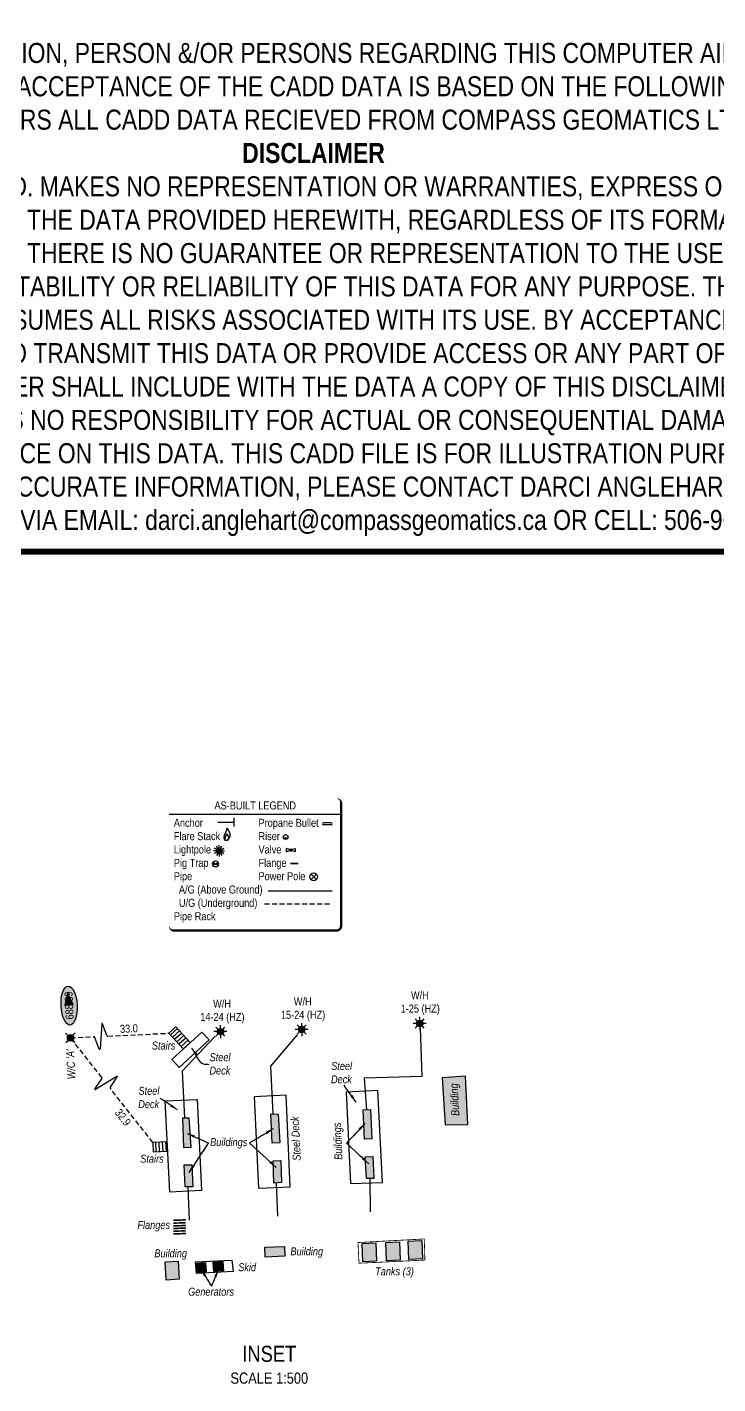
# Model space of a CAD drawing. Extents: x 354637 to 358761, y 6098179 to 6099941.
# Drawn here: x 356637 to 357500, y 6098246 to 6099941 of the extents above; entities that cross this region are included whole.
import ezdxf
from ezdxf.enums import TextEntityAlignment as Align

# ---------------------------------------------------------------- set-up
doc = ezdxf.new("R2010")
doc.units = 0
doc.header["$LTSCALE"] = 5
for name, pattern in [('foc-TIELINE', [1.875, 1.25, -0.625]), ('POWERLINE5', [7.8, 2.4, -0.6, 0.6, -0.6, 0.6, -0.6, 2.4]), ('UG_PIPE', [1.875, 1.25, -0.625])]:
    doc.linetypes.add(name, pattern=pattern)
for name, color, linetype, true_color in [('AS-PIPE-AG', 7, 'Continuous', 0x7d00fa), ('AS-STRUCTURE-H', 7, 'Continuous', 0xa8a8a8), ('AS-STRUCTURE-T', 7, 'Continuous', 0x454545)]:
    doc.layers.add(name, color=color, linetype=linetype, true_color=true_color)
for name, color, linetype in [('AS-PIPE-UG', 44, 'UG_PIPE'), ('AS-POWER-EXISTING', 72, 'POWERLINE5'), ('AS-SYMBOL', 7, 'Continuous'), ('CG-NOTES', 7, 'Continuous'), ('DETAIL-T', 7, 'Continuous'), ('L-MON', 1, 'Continuous'), ('P-ELEVATION', 7, 'Continuous'), ('P-TXT', 4, 'Continuous'), ('T-TIE', 201, 'foc-TIELINE')]:
    doc.layers.add(name, color=color, linetype=linetype)
doc.layers.add('AS-STRUCTURE', color=7, linetype='Continuous', lineweight=30, true_color=0x595959)
doc.layers.add('C-WS-T', color=13, linetype='Continuous', lineweight=9)
doc.layers.add('T-TIE-T', color=201, linetype='Continuous', lineweight=18)
doc.layers.add('DISCLAIMER', color=7, linetype='Continuous', plot=False)
doc.styles.add('80', font='ARIALN.TTF', dxfattribs={"height": 10})
doc.styles.add('80CG', font='ARIALN.TTF', dxfattribs={"height": 10})
doc.styles.add('80L', font='ARIALN.TTF', dxfattribs={"height": 10})
doc.dimstyles.new('Compass 5 000', dxfattribs={"dimscale": 5, "dimtxt": 9, "dimasz": 2, "dimexe": 0.2, "dimexo": 0.0625, "dimgap": 0.5, "dimtad": 0, "dimtih": 1, "dimtoh": 1, "dimzin": 0, "dimdsep": 46, "dimtxsty": '80CG', "dimcen": 0.1, "dimse1": 1, "dimse2": 1, "dimclrd": 256, "dimclrt": 256, "dimaunit": 1, "dimadec": 4, "dimazin": 0, "dimtfac": 0.06, "dimtofl": 0, "dimtmove": 0, "dimatfit": 1, "dimfxl": 0.2, "dimtolj": 1, "dimtzin": 0, "dimlwd": -1, "dimarcsym": 0})

# ---------------------------------------------------------------- blocks, each defined once
blk = doc.blocks.new('as-built legend')
h = blk.add_hatch(color=13)
h.dxf.hatch_style = 1
edge = h.paths.add_edge_path()
edge.add_arc((-47.7, -0.3), 3.41, 0, 360)
blk.add_hatch(color=13).paths.add_polyline_path([(38.3, 16.1), (32.5, 16.1, 0.774597)])
at = {"layer": 'AS-SYMBOL'}
h = blk.add_hatch(color=13, dxfattribs=at)
h.dxf.hatch_style = 1
h.paths.add_polyline_path([(-52.7, -16.7, 1), (-54.9, -16.7, 1)])
h = blk.add_hatch(color=13, dxfattribs=at)
h.dxf.hatch_style = 1
h.paths.add_polyline_path([(-51.7, -16.7, 1), (-49.4, -16.7, 1)])
at = {"color": 1}
blk.add_line((-110.3, 45.3), (104.8, 45.3), dxfattribs=at)
at = {"color": 13}
for p, q in [((92.3, 34.7), (82.7, 34.7)), ((92.3, 32.3), (82.7, 32.3)), ((-51.4, 1.9), (-53.7, 3.1)), ((-49.8, 3.4), (-51.1, 5.7)), ((-47.7, 4), (-47.7, 6.6)), ((-45.5, 3.4), (-44.2, 5.7)), ((-44, 1.9), (-41.7, 3.1)), ((32.5, 16.1), (38.3, 16.1)), ((36.2, 2.8), (36.2, -1.6)), ((40.3, 1.2), (36.2, 2.8)), ((43.1, 1.2), (47.2, 2.8)), ((47.2, 2.8), (47.2, -1.6)), ((-52, -0.3), (-54.6, -0.3)), ((-51.4, -2.5), (-53.7, -3.8)), ((-49.8, -4), (-51.1, -6.3)), ((-47.7, -4.6), (-47.7, -7.2)), ((-45.5, -4), (-44.2, -6.3)), ((-44, -2.5), (-41.7, -3.8)), ((-43.4, -0.3), (-40.8, -0.3)), ((36.2, -1.6), (40.3, 0)), ((47.2, -1.6), (43.1, 0))]:
    blk.add_line(p, q, dxfattribs=at)
at = {"color": 1, "flags": 128}
blk.add_lwpolyline([(-104.3, -99.9, 3, 3, 0), (98.8, -99.9, 3, 3, 0.414214), (104.8, -93.9, 3, 3, 0), (104.8, 59.3, 3, 0, 0.414214), (98.8, 65.3, 0, 0, 0), (-104.3, 65.3, 0, 0, 0.414214), (-110.3, 59.3, 0, 0, 0), (-110.3, -93.9, 0, 3, 0.414214)], format="xyseb", close=True, dxfattribs=at)
at = {"color": 13, "flags": 128}
for points in [[(-37.6, 12.7), (-37.8, 12.6), (-38, 12.5), (-38.2, 12.4), (-38.5, 12.4), (-38.7, 12.4), (-38.9, 12.3), (-39.1, 12.4), (-39.4, 12.4), (-39.6, 12.4), (-39.8, 12.5), (-39.9, 12.6), (-40.1, 12.7), (-40.3, 12.9), (-40.4, 13.1), (-40.6, 13.3), (-40.7, 13.5), (-40.8, 13.7), (-41, 14), (-41.1, 14.3), (-41.2, 14.6), (-41.3, 15), (-41.3, 15.4), (-41.4, 15.8), (-41.4, 16.2), (-41.4, 16.6), (-41.3, 17.1), (-41.3, 17.6), (-41.2, 18.1), (-41.1, 18.6), (-40.9, 19.1), (-40.8, 19.6), (-40.6, 20), (-40.5, 20.4), (-40.3, 20.8), (-40.2, 21.2), (-40, 21.6), (-39.8, 22), (-39.6, 22.3), (-39.5, 22.7), (-39.3, 23), (-39.1, 23.4), (-39, 23.8), (-38.8, 24.1), (-38.6, 24.5), (-38.5, 24.9), (-38.4, 25.3), (-38.2, 25.7), (-38.1, 26.1), (-38.1, 26.4), (-38, 26.8), (-38, 27.1), (-37.9, 27.4), (-37.9, 27.7), (-37.9, 27.8), (-37.8, 28), (-37.8, 28), (-37.7, 28), (-37.6, 27.9), (-37.5, 27.7), (-37.3, 27.5), (-37.2, 27.3), (-37.1, 27), (-36.9, 26.7), (-36.8, 26.5), (-36.7, 26.2), (-36.6, 25.9), (-36.5, 25.7), (-36.3, 25.4), (-36.2, 25.2), (-36.1, 25), (-36, 24.7), (-35.8, 24.4), (-35.7, 24.2), (-35.5, 23.9), (-35.4, 23.6), (-35.2, 23.3), (-35.1, 23), (-34.9, 22.8), (-34.8, 22.5), (-34.7, 22.2), (-34.6, 22), (-34.4, 21.8), (-34.4, 21.5), (-34.3, 21.3), (-34.2, 21.1), (-34.2, 20.9), (-34.1, 20.7), (-34.1, 20.5), (-34.1, 20.3), (-34.1, 20.1), (-34.1, 19.9), (-34.2, 19.7), (-34.2, 19.5), (-34.2, 19.3), (-34.2, 19.1), (-34.3, 18.9), (-34.3, 18.6), (-34.3, 18.4), (-34.3, 18.2), (-34.4, 17.9), (-34.4, 17.7), (-34.4, 17.4), (-34.5, 17.2), (-34.5, 17), (-34.6, 16.7), (-34.7, 16.5), (-34.8, 16.3), (-35, 16.1), (-35.1, 15.8), (-35.2, 15.6), (-35.4, 15.4), (-35.5, 15.2), (-35.6, 15.1), (-35.7, 14.9), (-35.9, 14.7), (-36, 14.5), (-36.1, 14.4), (-36.2, 14.2), (-36.3, 14.1), (-36.4, 13.9), (-36.5, 13.7), (-36.7, 13.6), (-36.8, 13.4), (-36.9, 13.2), (-37.1, 13.1), (-37.2, 12.9), (-37.4, 12.8)], [(-38, 12.5), (-38.2, 12.5), (-38.3, 12.4), (-38.4, 12.4), (-38.5, 12.4), (-38.7, 12.4), (-38.8, 12.4), (-38.9, 12.4), (-39, 12.4), (-39.2, 12.4), (-39.3, 12.4), (-39.4, 12.5), (-39.5, 12.6), (-39.5, 12.7), (-39.6, 12.8), (-39.7, 12.9), (-39.8, 13), (-39.9, 13.1), (-39.9, 13.3), (-40, 13.4), (-40.1, 13.6), (-40.1, 13.8), (-40.1, 14), (-40.2, 14.3), (-40.2, 14.5), (-40.2, 14.8), (-40.1, 15), (-40.1, 15.3), (-40, 15.6), (-40, 15.9), (-39.9, 16.1), (-39.8, 16.4), (-39.8, 16.7), (-39.7, 16.9), (-39.6, 17.1), (-39.5, 17.3), (-39.4, 17.5), (-39.3, 17.7), (-39.2, 17.9), (-39.1, 18.1), (-39, 18.3), (-38.9, 18.5), (-38.8, 18.7), (-38.7, 19), (-38.6, 19.2), (-38.5, 19.4), (-38.5, 19.6), (-38.4, 19.8), (-38.4, 20), (-38.3, 20.2), (-38.3, 20.4), (-38.3, 20.6), (-38.2, 20.8), (-38.2, 20.9), (-38.2, 21), (-38.2, 21.1), (-38.1, 21.1), (-38.1, 21.1), (-38, 21.1), (-38, 21), (-37.9, 20.9), (-37.8, 20.7), (-37.8, 20.6), (-37.7, 20.4), (-37.6, 20.3), (-37.5, 20.1), (-37.5, 20), (-37.4, 19.8), (-37.3, 19.7), (-37.3, 19.6), (-37.2, 19.4), (-37.1, 19.3), (-37.1, 19.1), (-37, 19), (-36.9, 18.8), (-36.8, 18.7), (-36.7, 18.5), (-36.6, 18.3), (-36.6, 18.2), (-36.5, 18), (-36.4, 17.9), (-36.3, 17.8), (-36.3, 17.6), (-36.2, 17.5), (-36.2, 17.4), (-36.2, 17.3), (-36.1, 17.1), (-36.1, 17), (-36.1, 16.9), (-36.1, 16.8), (-36.1, 16.7), (-36.1, 16.6), (-36.1, 16.5), (-36.1, 16.4), (-36.2, 16.2), (-36.2, 16.1), (-36.2, 16), (-36.2, 15.9), (-36.2, 15.7), (-36.2, 15.6), (-36.2, 15.5), (-36.2, 15.3), (-36.3, 15.2), (-36.3, 15.1), (-36.3, 14.9), (-36.4, 14.8), (-36.4, 14.7), (-36.5, 14.6), (-36.6, 14.4), (-36.7, 14.3), (-36.7, 14.2), (-36.8, 14.1), (-36.9, 14), (-36.9, 13.9), (-37, 13.8), (-37.1, 13.7), (-37.1, 13.6), (-37.2, 13.5), (-37.3, 13.4), (-37.3, 13.3), (-37.4, 13.2), (-37.5, 13.1), (-37.5, 13), (-37.6, 12.9), (-37.7, 12.9), (-37.8, 12.8), (-37.8, 12.7), (-37.9, 12.6)]]:
    blk.add_lwpolyline(points, close=True, dxfattribs=at)
at = {"color": 13, "const_width": 2, "flags": 128}
blk.add_lwpolyline([(41.3, -16.2), (46.3, -16.2), (51.3, -16.2)], dxfattribs=at)
at = {"color": 13}
for centre, radius in [((35.4, 16.9), 3), ((-47.7, -0.3), 3.41), ((41.7, 0.6), 1.56), ((41.7, 0.6), 0.55)]:
    blk.add_circle(centre, radius, dxfattribs=at)
for centre, start, end in [((82.7, 33.5), 90, 270), ((92.3, 33.5), 270, 90)]:
    blk.add_arc(centre, 1.2, start, end, dxfattribs=at)
at = {"layer": 'AS-PIPE-AG', "flags": 128}
blk.add_lwpolyline([(13.4, -50.2), (93.4, -50.2)], dxfattribs=at)
at = {"layer": 'AS-PIPE-UG', "flags": 128}
blk.add_lwpolyline([(9, -66.5), (93.3, -66.5)], dxfattribs=at)
at = {"layer": 'AS-POWER-EXISTING', "linetype": 'Continuous'}
for p, q in [((74, -36.2), (67.1, -29.5)), ((67.1, -36.2), (74, -29.5))]:
    blk.add_line(p, q, dxfattribs=at)
blk.add_circle((70.5, -32.8), 4.8, dxfattribs=at)
at = {"layer": 'AS-SYMBOL', "color": 72}
blk.add_line((-28.9, 29.9), (-28.9, 40.9), dxfattribs=at)
at = {"layer": 'AS-SYMBOL', "color": 72, "flags": 128}
blk.add_lwpolyline([(-49.5, 35.4), (-28.9, 35.4)], dxfattribs=at)
at = {"layer": 'AS-SYMBOL', "color": 13}
for centre, radius in [((-52.2, -16.7), 3.75), ((-53.8, -16.7), 1.12), ((-50.5, -16.7), 1.12)]:
    blk.add_circle(centre, radius, dxfattribs=at)
at = {"insert": (-60.3, 61.4), "char_height": 10, "attachment_point": 1, "style": '80L'}
blk.add_mtext_dynamic_manual_height_columns('\\pi6.80782;AS-BUILT LEGEND', width=114.83, gutter_width=45, heights=[0], dxfattribs=at)
at = {"layer": 'CG-NOTES', "char_height": 10, "attachment_point": 1, "style": '80L'}
for s, insert, width in [('Anchor\\PFlare Stack\\PLightpole\\PPig Trap\\PPipe\\P  A/G (Above Ground)\\P  U/G (Underground)\\PPipe Rack', (-104.3, 39.7), 110.209), ('Propane Bullet\\PRiser\\PValve\\PFlange\\PPower Pole', (1.5, 39.7), 85.182)]:
    blk.add_mtext(s, dxfattribs=dict(at, insert=insert, width=width))
blk = doc.blocks.new('GAS')
h = blk.add_hatch(color=255)
h.dxf.hatch_style = 1
edge = h.paths.add_edge_path()
edge.add_arc((0, 0), 0.9, 0, 360)
for p, q in [((-0.81, 0), (-1.62, 0)), ((-0.57, 0.57), (-1.14, 1.14)), ((0, 0.81), (0, 1.62)), ((0.57, 0.57), (1.14, 1.14)), ((1.62, 0), (0.81, 0)), ((-0.57, -0.57), (-1.14, -1.14)), ((0, -0.81), (0, -1.62)), ((1.14, -1.14), (0.57, -0.57))]:
    blk.add_line(p, q)
blk.add_circle((0, 0), 0.8)
blk = doc.blocks.new('WC')
at = {"layer": 'L-MON'}
h = blk.add_hatch(color=255, dxfattribs=at)
h.dxf.hatch_style = 1
edge = h.paths.add_edge_path()
edge.add_arc((0, 0), 0.9, 0, 360)
at = {"layer": 'L-MON', "color": 240, "flags": 128}
for points in [[(-0.62, 0.5), (-1.23, 1.12)], [(0.52, 0.61), (1.13, 1.21)], [(-1.18, -1.18), (-0.56, -0.57)], [(1.16, -1.18), (0.56, -0.57)]]:
    blk.add_lwpolyline(points, dxfattribs=at)
at = {"layer": 'L-MON', "color": 240}
for radius in [0.8, 0.373]:
    blk.add_circle((0, 0), radius, dxfattribs=at)
blk = doc.blocks.new('Linebrk')
blk.add_lwpolyline([(0, 0.00175, -0.346152), (-0.00019, 0.0015), (-0.00314, 0.00055, 0.772575), (-0.00312, 0.00036), (0.00312, -0.00036, -0.772575), (0.00314, -0.00055), (0.00019, -0.0015, 0.346152), (0, -0.00175)], format="xyb")
blk = doc.blocks.new('*U389')
at = {"layer": 'P-ELEVATION'}
h = blk.add_hatch(color=111, dxfattribs=at)
h.dxf.hatch_style = 1
edge = h.paths.add_edge_path()
edge.add_ellipse((0, 0), major_axis=(-24.4, 0), ratio=0.410256, start_angle=0, end_angle=360)
at = {"layer": 'P-ELEVATION', "color": 7, "flags": 128}
blk.add_lwpolyline([(0, 0, 12.5, 0, 0), (17.8, 1.3, 0, 0, 0)], format="xyseb", dxfattribs=at)
at = {"layer": 'P-ELEVATION', "color": 7}
blk.add_ellipse((0, 0), major_axis=(-24.4, 0), ratio=0.410256, dxfattribs=at)
at = {"layer": 'P-ELEVATION', "style": '80'}
blk.add_attdef('ELEVATION', text='', height=10, dxfattribs=at).set_placement((0, 0), align=Align.MIDDLE_CENTER)
blk = doc.blocks.new('Disclaimer_Legal')
at = {"layer": 'DISCLAIMER', "color": 254, "flags": 128}
blk.add_lwpolyline([(-3612.9, -1104.6, 37.5, 37.5, 0), (4096.1, -1104.6, 37.5, 37.5, 0.414214), (4171.1, -1029.6, 37.5, 37.5, 0), (4171.1, 2078.7, 37.5, 0, 0.414214), (4096.1, 2153.7, 0, 0, 0), (-3612.9, 2153.7, 0, 0, 0.414214), (-3687.9, 2078.7, 0, 0, 0), (-3687.9, -1029.6, 0, 37.5, 0.414214)], format="xyseb", close=True, dxfattribs=at)
at = {"layer": 'DISCLAIMER', "color": 254, "insert": (241.6, 533.9), "char_height": 125, "width": 7717.568, "attachment_point": 5, "style": '80'}
blk.add_mtext('NOTICE TO THE CORPORATION, PERSON &/OR PERSONS REGARDING THIS COMPUTER AIDED DESIGN AND DRAFTING (CADD) FILES. ACCEPTANCE OF THE CADD DATA IS BASED ON THE FOLLOWING DISCLAIMER WHICH COVERS ALL CADD DATA RECIEVED FROM COMPASS GEOMATICS LTD.\\P{\\fArial Narrow|b1|i0|c0|p34;DISCLAIMER}\\PCOMPASS GEOMATICS LTD. MAKES NO REPRESENTATION OR WARRANTIES, EXPRESS OR IMPLIED, WITH RESPECT TO THE REUSE OF THE DATA PROVIDED HEREWITH, REGARDLESS OF ITS FORMAT OR THE MEANS OF ITS TRANSMISSION. THERE IS NO GUARANTEE OR REPRESENTATION TO THE USER AS TO THE ACCURACY, CURRENCY, SUITABILITY OR RELIABILITY OF THIS DATA FOR ANY PURPOSE. THE USER ACCEPTS THE DATA "AS IS", AND ASSUMES ALL RISKS ASSOCIATED WITH ITS USE. BY ACCEPTANCE OF THIS DATA, THE USER AGREES NOT TO TRANSMIT THIS DATA OR PROVIDE ACCESS OR ANY PART OF IT TO ANOTHER PARTY UNLESS THE USER SHALL INCLUDE WITH THE DATA A COPY OF THIS DISCLAIMER. COMPASS GEOMATICS LTD. ASSUMES NO RESPONSIBILITY FOR ACTUAL OR CONSEQUENTIAL DAMAGE AS A RESULT OF ANY USER\'S RELIANCE ON THIS DATA. THIS CADD FILE IS FOR ILLUSTRATION PURPOSES ONLY.\\PIF YOU REQUIRE MORE ACCURATE INFORMATION, PLEASE CONTACT DARCI ANGLEHART AT COMPASS GEOMATICS LTD. VIA EMAIL: darci.anglehart@compassgeomatics.ca OR CELL: 506-961-7292', dxfattribs=at)

msp = doc.modelspace()

# ---------------------------------------------------------------- hatches: boundary and pattern name
at = {"layer": 'AS-STRUCTURE-H'}
h = msp.add_hatch(color=256, dxfattribs=at)
h.dxf.hatch_style = 1
h.paths.add_polyline_path([(357187.736, 6098570.443), (357184.556, 6098630.813), (357155.456, 6098628.773), (357159.339, 6098569.751)])
h = msp.add_hatch(color=256, dxfattribs=at)
h.dxf.hatch_style = 1
h.paths.add_polyline_path([(356941.372, 6098583.473), (356950.592, 6098583.393), (356952.532, 6098547.343), (356943.152, 6098546.773)])
h = msp.add_hatch(color=256, dxfattribs=at)
h.dxf.hatch_style = 1
h.paths.add_polyline_path([(357056.782, 6098588.573), (357065.732, 6098588.863), (357067.432, 6098552.393), (357058.442, 6098551.903)])
h = msp.add_hatch(color=256, dxfattribs=at)
h.dxf.hatch_style = 1
h.paths.add_polyline_path([(356839.532, 6098578.103), (356830.872, 6098578.063), (356832.372, 6098541.453), (356841.782, 6098541.863)])
h = msp.add_hatch(color=256, dxfattribs=at)
h.dxf.hatch_style = 1
h.paths.add_polyline_path([(357059.412, 6098529.963), (357068.802, 6098530.223), (357069.962, 6098502.963), (357060.892, 6098502.683)])
h = msp.add_hatch(color=256, dxfattribs=at)
h.dxf.hatch_style = 1
h.paths.add_polyline_path([(356833.362, 6098519.723), (356842.922, 6098520.023), (356843.842, 6098492.403), (356834.562, 6098492.233)])
h = msp.add_hatch(color=256, dxfattribs=at)
h.dxf.hatch_style = 1
h.paths.add_polyline_path([(356944.212, 6098524.753), (356953.762, 6098525.293), (356954.622, 6098497.643), (356945.152, 6098497.073)])
h = msp.add_hatch(color=256, dxfattribs=at)
h.dxf.hatch_style = 1
h.paths.add_polyline_path([(356933.832, 6098416.883), (356958.542, 6098418.053), (356959.082, 6098405.603), (356934.262, 6098404.723)])
h = msp.add_hatch(color=256, dxfattribs=at)
h.dxf.hatch_style = 1
h.paths.add_polyline_path([(357055.48, 6098421.428), (357072.522, 6098422.345), (357073.429, 6098399.535), (357056.387, 6098398.618)])
h = msp.add_hatch(color=256, dxfattribs=at)
h.dxf.hatch_style = 1
h.paths.add_polyline_path([(357084.95, 6098422.674), (357101.992, 6098423.592), (357102.899, 6098400.782), (357085.857, 6098399.865)])
h = msp.add_hatch(color=256, dxfattribs=at)
h.dxf.hatch_style = 1
h.paths.add_polyline_path([(357112.861, 6098424.388), (357129.904, 6098425.306), (357130.811, 6098402.496), (357113.768, 6098401.579)])
h = msp.add_hatch(color=256, dxfattribs=at)
h.dxf.hatch_style = 1
h.paths.add_polyline_path([(356809.562, 6098398.833), (356825.582, 6098399.463), (356826.922, 6098376.953), (356810.822, 6098375.913)])
h = msp.add_hatch(color=256, dxfattribs=at)
h.dxf.hatch_style = 1
h.paths.add_polyline_path([(356849.138, 6098397.098), (356859.631, 6098397.879), (356860.496, 6098386.256), (356850.003, 6098385.475)])
h = msp.add_hatch(color=256, dxfattribs=at)
h.dxf.hatch_style = 1
h.paths.add_polyline_path([(356869.297, 6098398.239), (356881.43, 6098398.988), (356882.296, 6098387.364), (356870.162, 6098386.616)])

# ---------------------------------------------------------------- linework, layer by layer
at = {"color": 13, "const_width": 2, "flags": 128}
for points in [[(356819.515, 6098447.054), (356835.193, 6098447.514)], [(356819.582, 6098450.663), (356835.26, 6098451.123)], [(356819.582, 6098443.629), (356835.26, 6098444.089)], [(356819.515, 6098436.983), (356835.193, 6098437.443)], [(356819.582, 6098440.359), (356835.26, 6098440.819)], [(356819.582, 6098433.61), (356835.26, 6098434.07)]]:
    msp.add_lwpolyline(points, dxfattribs=at)
at = {"layer": 'AS-PIPE-AG', "flags": 128}
for points in [[(356871.882, 6098680.613), (356830.552, 6098636.833), (356833.379, 6098578.075)], [(356974.302, 6098682.383), (356940.832, 6098643.193), (356944.111, 6098583.449)], [(357127.942, 6098690.463), (357130.132, 6098630.293), (357058.132, 6098628.193), (357060.905, 6098588.707)], [(356948.088, 6098497.25), (356949.842, 6098455.593)], [(357064.956, 6098502.809), (357065.332, 6098461.143)], [(356837.692, 6098491.663), (356839.432, 6098450.583)]]:
    msp.add_lwpolyline(points, dxfattribs=at)
at = {"layer": 'AS-STRUCTURE', "flags": 128}
for points in [[(356822.896, 6098692.353), (356840.803, 6098672.726), (356831.94, 6098664.64), (356814.034, 6098684.267)], [(357187.736, 6098570.443), (357184.556, 6098630.813), (357155.456, 6098628.773), (357159.339, 6098569.751)], [(356941.372, 6098583.473), (356950.592, 6098583.393), (356952.532, 6098547.343), (356943.152, 6098546.773)], [(357056.782, 6098588.573), (357065.732, 6098588.863), (357067.432, 6098552.393), (357058.442, 6098551.903)], [(356839.532, 6098578.103), (356830.872, 6098578.063), (356832.372, 6098541.453), (356841.782, 6098541.863)], [(356794.486, 6098535.946), (356812.616, 6098536.806), (356812.047, 6098548.79), (356793.918, 6098547.929)], [(357059.412, 6098529.963), (357068.802, 6098530.223), (357069.962, 6098502.963), (357060.892, 6098502.683)], [(356833.362, 6098519.723), (356842.922, 6098520.023), (356843.842, 6098492.403), (356834.562, 6098492.233)], [(356944.212, 6098524.753), (356953.762, 6098525.293), (356954.622, 6098497.643), (356945.152, 6098497.073)], [(356933.832, 6098416.883), (356958.542, 6098418.053), (356959.082, 6098405.603), (356934.262, 6098404.723)], [(357055.48, 6098421.428), (357072.522, 6098422.345), (357073.429, 6098399.535), (357056.387, 6098398.618)], [(357084.95, 6098422.674), (357101.992, 6098423.592), (357102.899, 6098400.782), (357085.857, 6098399.865)], [(357112.861, 6098424.388), (357129.904, 6098425.306), (357130.811, 6098402.496), (357113.768, 6098401.579)], [(356809.562, 6098398.833), (356825.582, 6098399.463), (356826.922, 6098376.953), (356810.822, 6098375.913)], [(356892.882, 6098400.803), (356894.342, 6098386.623), (356848.542, 6098384.053), (356847.432, 6098398.673)], [(356849.138, 6098397.098), (356859.631, 6098397.879), (356860.496, 6098386.256), (356850.003, 6098385.475)], [(356869.297, 6098398.239), (356881.43, 6098398.988), (356882.296, 6098387.364), (356870.162, 6098386.616)]]:
    msp.add_lwpolyline(points, close=True, dxfattribs=at)
for points in [[(356824.783, 6098690.285), (356815.92, 6098682.199)], [(356817.662, 6098651.613), (356827.072, 6098641.363), (356864.432, 6098676.233), (356855.082, 6098685.753), (356817.662, 6098651.613)], [(356827.453, 6098687.358), (356818.59, 6098679.273)], [(356830.123, 6098684.432), (356821.26, 6098676.346)], [(356832.793, 6098681.505), (356823.93, 6098673.42)], [(356835.463, 6098678.579), (356826.6, 6098670.493)], [(356838.133, 6098675.652), (356829.27, 6098667.567)], [(357040.782, 6098496.623), (357080.922, 6098497.713), (357075.092, 6098612.653), (357035.732, 6098610.683), (357040.782, 6098496.623)], [(356809.622, 6098599.903), (356849.562, 6098601.583), (356854.972, 6098487.733), (356815.042, 6098485.693), (356809.622, 6098599.903)], [(356925.852, 6098490.943), (356965.672, 6098492.293), (356960.392, 6098606.933), (356920.402, 6098604.973), (356925.852, 6098490.943)], [(356797.232, 6098548.087), (356797.801, 6098536.103)], [(356801.488, 6098548.289), (356802.057, 6098536.305)], [(356805.744, 6098548.491), (356806.312, 6098536.507)], [(356810, 6098548.693), (356810.568, 6098536.709)]]:
    msp.add_lwpolyline(points, dxfattribs=at)
at = {"layer": 'AS-STRUCTURE', "const_width": 1, "flags": 128}
msp.add_lwpolyline([(357050.302, 6098422.793), (357133.142, 6098427.283), (357133.892, 6098400.923), (357051.542, 6098397.003), (357050.302, 6098422.793)], close=True, dxfattribs=at)
at = {"layer": 'T-TIE', "flags": 128}
for points in [[(356737.863, 6098680.734), (356814.034, 6098684.267)], [(356691.254, 6098678.572), (356720.416, 6098679.924)], [(356730.226, 6098628.979), (356711.661, 6098652.603), (356691.254, 6098678.572)], [(356793.918, 6098547.929), (356741.018, 6098615.246)]]:
    msp.add_lwpolyline(points, dxfattribs=at)

# ---------------------------------------------------------------- block references
at = {"xscale": 0.99975043, "yscale": 0.99975043, "zscale": 0.99975043, "rotation": 92.68194444444445}
msp.add_blockref('*U389', (356689.354, 6098718.916), dxfattribs=at).add_auto_attribs({'ELEVATION': '688.89'})
at = {"layer": 'AS-SYMBOL', "xscale": 4.998752149999957, "yscale": 4.998752149999957, "zscale": 4.998752149999957}
for p in [(357127.442, 6098696.513), (356878.462, 6098686.253), (356979.992, 6098688.903)]:
    msp.add_blockref('GAS', p, dxfattribs=at)
at = {"layer": 'CG-NOTES', "xscale": 0.99975043, "yscale": 0.99975043, "zscale": 0.99975043}
msp.add_blockref('as-built legend', (356924.526, 6098912.478), dxfattribs=at)
at = {"layer": 'DISCLAIMER', "xscale": 0.2, "yscale": 0.2, "zscale": 0.2}
msp.add_blockref('Disclaimer_Legal', (356946.43, 6099506.717), dxfattribs=at)
at = {"layer": 'L-MON', "xscale": 4.998752149999978, "yscale": 4.998752149999978, "zscale": 4.998752149999978}
msp.add_blockref('WC', (356691.254, 6098678.572), dxfattribs=at)
at = {"layer": 'T-TIE', "zscale": 0.99975043}
for p, xscale, yscale, rotation in [((356729.14, 6098680.329), 4998.752149999992, 4998.752149999992, 272.65584115394), ((356735.622, 6098622.112), 4998.752149999986, 4998.752149999986, 218.1615487381963)]:
    msp.add_blockref('Linebrk', p, dxfattribs=dict(at, xscale=xscale, yscale=yscale, rotation=rotation))

# ---------------------------------------------------------------- texts
at = {"layer": 'AS-STRUCTURE-T', "char_height": 9.9975, "attachment_point": 1, "style": '80L'}
for s, width, insert in [('\\pi-1.13662;{\\fArial Narrow|b0|i1|c0|p34;Stairs}', 26.17123, (356793.988, 6098673.902)), ('\\pi0.51372;{\\fArial Narrow|b0|i1|c0|p34;Steel\\P\\pi0.30231;Deck}', 26.80545, (356864.441, 6098659.358)), ('\\pi0.51372;{\\fArial Narrow|b0|i1|c0|p34;Steel\\P\\pi0.30231;Deck}', 26.80545, (357016.332, 6098648.364)), ('\\pi0.51372;{\\fArial Narrow|b0|i1|c0|p34;Steel\\P\\pi0.30231;Deck}', 26.80545, (356775.548, 6098617.365)), ('\\pi-9.89296;{\\fArial Narrow|b0|i1|c0|p34;Buildings}', 26.17123, (356875.495, 6098553.278)), ('\\pi-1.13662;{\\fArial Narrow|b0|i1|c0|p34;Stairs}', 26.17123, (356779.431, 6098532.607)), ('{\\fArial Narrow|b0|i1|c0|p34;Flanges}', 40.82651, (356774.752, 6098449.766)), ('\\pi-7.0867;{\\fArial Narrow|b0|i1|c0|p34;Building}', 26.17123, (356803.046, 6098414.321)), ('\\pi-7.0867;{\\fArial Narrow|b0|i1|c0|p34;Building}', 26.17123, (356973.018, 6098416.824)), ('{\\fArial Narrow|b0|i1|c0|p34;Skid}', 22.85691, (356900.708, 6098396.982)), ('\\pi1.57058;{\\fArial Narrow|b0|i1|c0|p34;Tanks (3)}', 49.42564, (357070.184, 6098391.801)), ('\\pi0.60578;{\\fArial Narrow|b0|i1|c0|p34;Generators}', 57.37763, (356837.427, 6098366.415))]:
    msp.add_mtext_dynamic_manual_height_columns(s, width=width, gutter_width=49.988, heights=[0], dxfattribs=dict(at, insert=insert))
for s, width, insert, rotation in [('\\pi-7.0867;{\\fArial Narrow|b0|i1|c0|p34;Building}', 26.17123, (357166.603, 6098587.723), 93.015278), ('\\pi0.45575;{\\fArial Narrow|b0|i1|c0|p34;Steel Deck}', 56.09555, (356968.914, 6098524.307), 92.720572)]:
    msp.add_mtext_dynamic_manual_height_columns(s, width=width, gutter_width=49.988, heights=[0], dxfattribs=dict(at, insert=insert, rotation=rotation))
at = {"layer": 'C-WS-T', "char_height": 9.99751, "attachment_point": 1, "style": '80L'}
for s, width, insert in [('\\pi13.62777,t123.60034;W/H\\P\\pi0.66375,t110.63631;1-25 (HZ)', 48.40307, (357102.917, 6098736.806)), ('\\pi16.81252;W/H\\P\\pi0.66375;14-24 (HZ)', 54.77256, (356852.556, 6098726.294)), ('\\pi16.81252;W/H\\P\\pi0.66375;15-24 (HZ)', 54.77256, (356953.353, 6098728.976))]:
    msp.add_mtext_dynamic_manual_height_columns(s, width=width, gutter_width=49.988, heights=[0], dxfattribs=dict(at, insert=insert))
at = {"layer": 'DETAIL-T', "color": 3, "insert": (356939.483, 6098270.016), "char_height": 19.99501, "width": 116.9457, "attachment_point": 5, "style": '80CG'}
msp.add_mtext('INSET\\P{\\H0.7x;SCALE 1:500}', dxfattribs=at)
at = {"layer": 'P-TXT', "insert": (356687.422, 6098625.728), "char_height": 9.99751, "attachment_point": 1, "rotation": 92.681944, "style": '80L'}
msp.add_mtext_dynamic_manual_height_columns("\\pi0.76604;{\\fArial Narrow|b0|i1|c0|p34;W/C 'A'}", width=38.34419, gutter_width=49.988, heights=[0], dxfattribs=at)
at = {"layer": 'T-TIE-T', "char_height": 9.9975, "attachment_point": 2, "style": '80L'}
for s, insert, width, rotation in [('33.0', (356763.907, 6098695.128), 34.26593, 2.349595), ('32.9', (356760.549, 6098582.258), 21.8749, 308.161549)]:
    msp.add_mtext(s, dxfattribs=dict(at, insert=insert, width=width, rotation=rotation))

# ---------------------------------------------------------------- leaders
at = {"layer": 'AS-STRUCTURE-T', "path_type": 1}
for points in [[(356842.467, 6098665.547), (356858.097, 6098645.827), (356864.097, 6098645.399)], [(357047.996, 6098598.139), (357032.865, 6098619.285)], [(356824.794, 6098588.636), (356803.296, 6098602.929)], [(356944.54, 6098564.909), (356914.607, 6098547.027)], [(356836.981, 6098559.166), (356863.556, 6098547.127)], [(356839.456, 6098510.45), (356863.556, 6098547.127)], [(356948.215, 6098516.631), (356914.607, 6098547.027)], [(356853.961, 6098389.818), (356867.166, 6098368.158)], [(356875.995, 6098389.278), (356867.166, 6098368.158)]]:
    msp.add_leader(points, dimstyle='Compass 5 000', override={"dimgap": 0.5, "dimtad": 0}, dxfattribs=at)

# ---------------------------------------------------------------- next in the draw order: texts
at = {"layer": 'AS-STRUCTURE-T', "insert": (357020.99, 6098525.606), "char_height": 9.9975, "attachment_point": 1, "rotation": 92.535112, "style": '80L', "bg_fill": 3, "box_fill_scale": 1.15, "bg_fill_color": 256, "bg_fill_true_color": 256, "bg_fill_transparency": 0}
msp.add_mtext_dynamic_manual_height_columns('\\pi0.2989;{\\fArial Narrow|b0|i1|c0|p34;Buildings}', width=46.55495, gutter_width=49.988, heights=[0], dxfattribs=at)

# ---------------------------------------------------------------- next in the draw order: leaders
at = {"layer": 'AS-STRUCTURE-T', "path_type": 1}
for points in [[(357059.208, 6098571.66), (357035.779, 6098547.112)], [(357063.673, 6098521.154), (357035.779, 6098547.112)]]:
    msp.add_leader(points, dimstyle='Compass 5 000', override={"dimgap": 0.5, "dimtad": 0}, dxfattribs=at)

doc.saveas('drawing.dxf')
